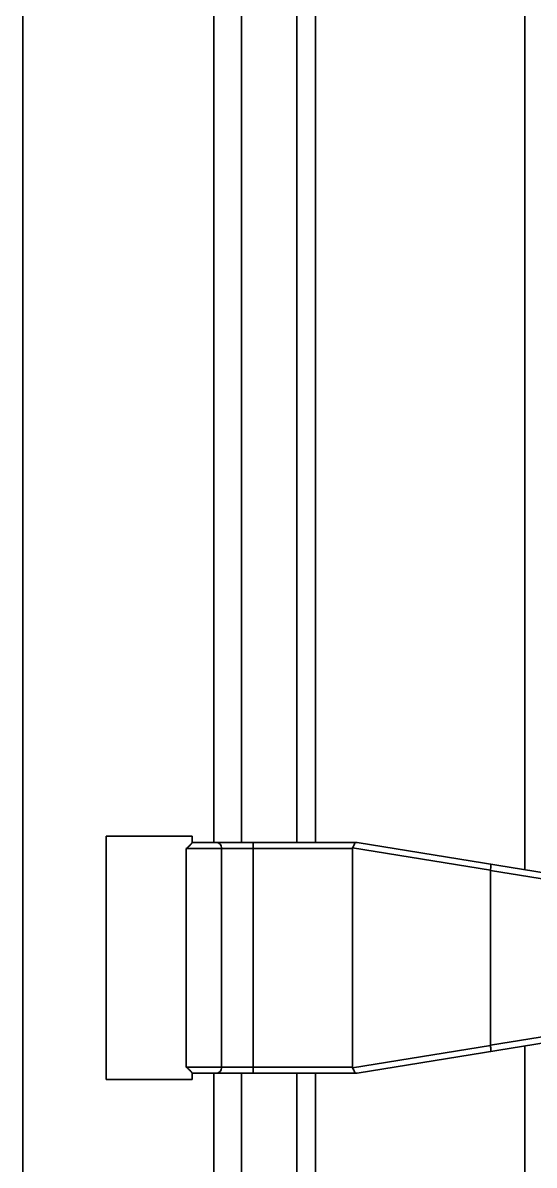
# Model space of a CAD drawing. Header units: millimetres. Extents: x 32496 to 166256, y 3504 to 23939.
# Drawn here: x 70666 to 70832, y 13842.3 to 14213.4 of the extents above; entities that cross this region are included whole.
import ezdxf

# ---------------------------------------------------------------- set-up
doc = ezdxf.new("R2010")
doc.units = ezdxf.units.MM
doc.layers.get('0').update_dxf_attribs({"lineweight": 35})

# ---------------------------------------------------------------- blocks, each defined once
blk = doc.blocks.new('8-1250')
at = {"linetype": 'Continuous'}
for p, q in [((-2380.13, -32152.29), (-2380.13, -34671.29)), ((-2217.13, -33033.17), (-2217.13, -32390.41)), ((-2318.13, -32399.29), (-2318.13, -33024.29)), ((-2309.13, -32399.29), (-2309.13, -33024.29)), ((-2291.13, -33024.29), (-2291.13, -32399.29)), ((-2285.13, -32399.29), (-2285.13, -33024.29)), ((-2353.13, -33101.29), (-2353.13, -33022.29)), ((-2325.13, -33022.29), (-2353.13, -33022.29)), ((-2325.13, -33024.29), (-2325.13, -33022.29)), ((-2327.1, -33026.29), (-2327.1, -33097.29)), ((-2273.13, -33026.29), (-2327.1, -33026.29)), ((-2325.13, -33024.29), (-2271.63, -33024.29)), ((-2315.62, -33097.29), (-2315.62, -33026.29)), ((-2305.3, -33024.29), (-2305.3, -33099.29)), ((-2273.13, -33026.29), (-2273.13, -33097.29)), ((-2273.05, -33026.01), (-2228.32, -33033.29)), ((-2271.63, -33024.29), (-2204.13, -33035.29)), ((-2228.33, -33033.37), (-2228.33, -33090.21)), ((-2228.33, -33033.37), (-2206.13, -33036.99)), ((-2206.13, -33086.59), (-2228.33, -33090.21)), ((-2228.32, -33090.28), (-2273.05, -33097.57)), ((-2271.63, -33099.29), (-2204.13, -33088.29)), ((-2217.13, -33733.17), (-2217.13, -33090.41)), ((-2327.1, -33097.29), (-2273.13, -33097.29)), ((-2353.13, -33101.29), (-2325.13, -33101.29)), ((-2325.13, -33099.29), (-2325.13, -33101.29)), ((-2325.13, -33099.29), (-2271.63, -33099.29)), ((-2318.13, -33099.29), (-2318.13, -33724.29)), ((-2309.13, -33099.29), (-2309.13, -33724.29)), ((-2291.13, -33724.29), (-2291.13, -33099.29)), ((-2285.13, -33099.29), (-2285.13, -33724.29))]:
    blk.add_line(p, q, dxfattribs=at)
for centre, major_axis, ratio, start_param, end_param in [((-2264.98, -33026.29), (8.15, 0), 0.245536, 2.999882, 3.141593), ((-2220.18, -33034.7), (8.14, -1.41), 0.241938, -3.138028, -3.099665), ((-2220.18, -33088.88), (8.14, 1.41), 0.241938, 3.099665, 3.138028), ((-2264.98, -33097.29), (8.15, 0), 0.245536, -3.141593, -2.999882)]:
    blk.add_ellipse(centre, major_axis=major_axis, ratio=ratio, start_param=start_param, end_param=end_param, dxfattribs=at)
for points, knots in [([(-2327.1, -33026.29), (-2326.95, -33026.18), (-2326.66, -33025.96), (-2326.27, -33025.62), (-2325.94, -33025.3), (-2325.66, -33025.01), (-2325.47, -33024.78), (-2325.34, -33024.61), (-2325.27, -33024.51), (-2325.21, -33024.43), (-2325.17, -33024.37), (-2325.15, -33024.33), (-2325.14, -33024.31), (-2325.13, -33024.3), (-2325.13, -33024.29), (-2325.13, -33024.29)], [0, 0, 0, 0, 0.198275, 0.380694, 0.545565, 0.690776, 0.813479, 0.865244, 0.909841, 0.946555, 0.974535, 0.984937, 0.992762, 0.997839, 1, 1, 1, 1]), ([(-2315.62, -33026.29), (-2315.62, -33026.03), (-2315.7, -33025.52), (-2316.07, -33024.86), (-2316.64, -33024.4), (-2317.11, -33024.29), (-2317.34, -33024.29)], [0, 0, 0, 0, 0.267215, 0.524636, 0.767656, 1, 1, 1, 1]), ([(-2271.77, -33024.29), (-2271.84, -33024.29), (-2271.98, -33024.3), (-2272.17, -33024.4), (-2272.32, -33024.56), (-2272.5, -33024.88), (-2272.72, -33025.38), (-2272.92, -33025.79), (-2273.05, -33026.01)], [0, 0, 0, 0, 0.095491, 0.181572, 0.27513, 0.386659, 0.667027, 1, 1, 1, 1]), ([(-2228.25, -33031.36), (-2228.23, -33031.36), (-2228.21, -33031.4), (-2228.19, -33031.45), (-2228.18, -33031.55), (-2228.17, -33031.71), (-2228.17, -33032.06), (-2228.22, -33032.6), (-2228.28, -33033.05), (-2228.32, -33033.29)], [0, 0, 0, 0, 0.029584, 0.055175, 0.088913, 0.180604, 0.302705, 0.62104, 1, 1, 1, 1]), ([(-2228.25, -33092.22), (-2228.23, -33092.22), (-2228.21, -33092.18), (-2228.19, -33092.12), (-2228.18, -33092.03), (-2228.17, -33091.86), (-2228.17, -33091.52), (-2228.22, -33090.98), (-2228.28, -33090.53), (-2228.32, -33090.28)], [0, 0, 0, 0, 0.029584, 0.055174, 0.088913, 0.180604, 0.302705, 0.62104, 1, 1, 1, 1]), ([(-2325.13, -33099.29), (-2325.13, -33099.29), (-2325.13, -33099.28), (-2325.14, -33099.27), (-2325.15, -33099.25), (-2325.17, -33099.21), (-2325.21, -33099.15), (-2325.27, -33099.07), (-2325.34, -33098.97), (-2325.47, -33098.8), (-2325.66, -33098.57), (-2325.94, -33098.28), (-2326.27, -33097.96), (-2326.66, -33097.62), (-2326.95, -33097.4), (-2327.1, -33097.29)], [0, 0, 0, 0, 0.002161, 0.007238, 0.015063, 0.025465, 0.053445, 0.090159, 0.134756, 0.186521, 0.309224, 0.454435, 0.619306, 0.801725, 1, 1, 1, 1]), ([(-2317.34, -33099.29), (-2317.11, -33099.29), (-2316.64, -33099.18), (-2316.07, -33098.72), (-2315.7, -33098.06), (-2315.62, -33097.55), (-2315.62, -33097.29)], [0, 0, 0, 0, 0.232344, 0.475364, 0.732785, 1, 1, 1, 1]), ([(-2273.05, -33097.57), (-2272.92, -33097.79), (-2272.72, -33098.2), (-2272.5, -33098.7), (-2272.32, -33099.01), (-2272.17, -33099.18), (-2271.98, -33099.28), (-2271.84, -33099.29), (-2271.77, -33099.29)], [0, 0, 0, 0, 0.332942, 0.613322, 0.724857, 0.81841, 0.904497, 1, 1, 1, 1])]:
    blk.add_open_spline(points, degree=3, knots=knots, dxfattribs=at)

msp = doc.modelspace()

# ---------------------------------------------------------------- block references
at = {"color": 6}
msp.add_blockref('8-1250', (73046.131, 46971.457), dxfattribs=at)

doc.saveas('drawing.dxf')
